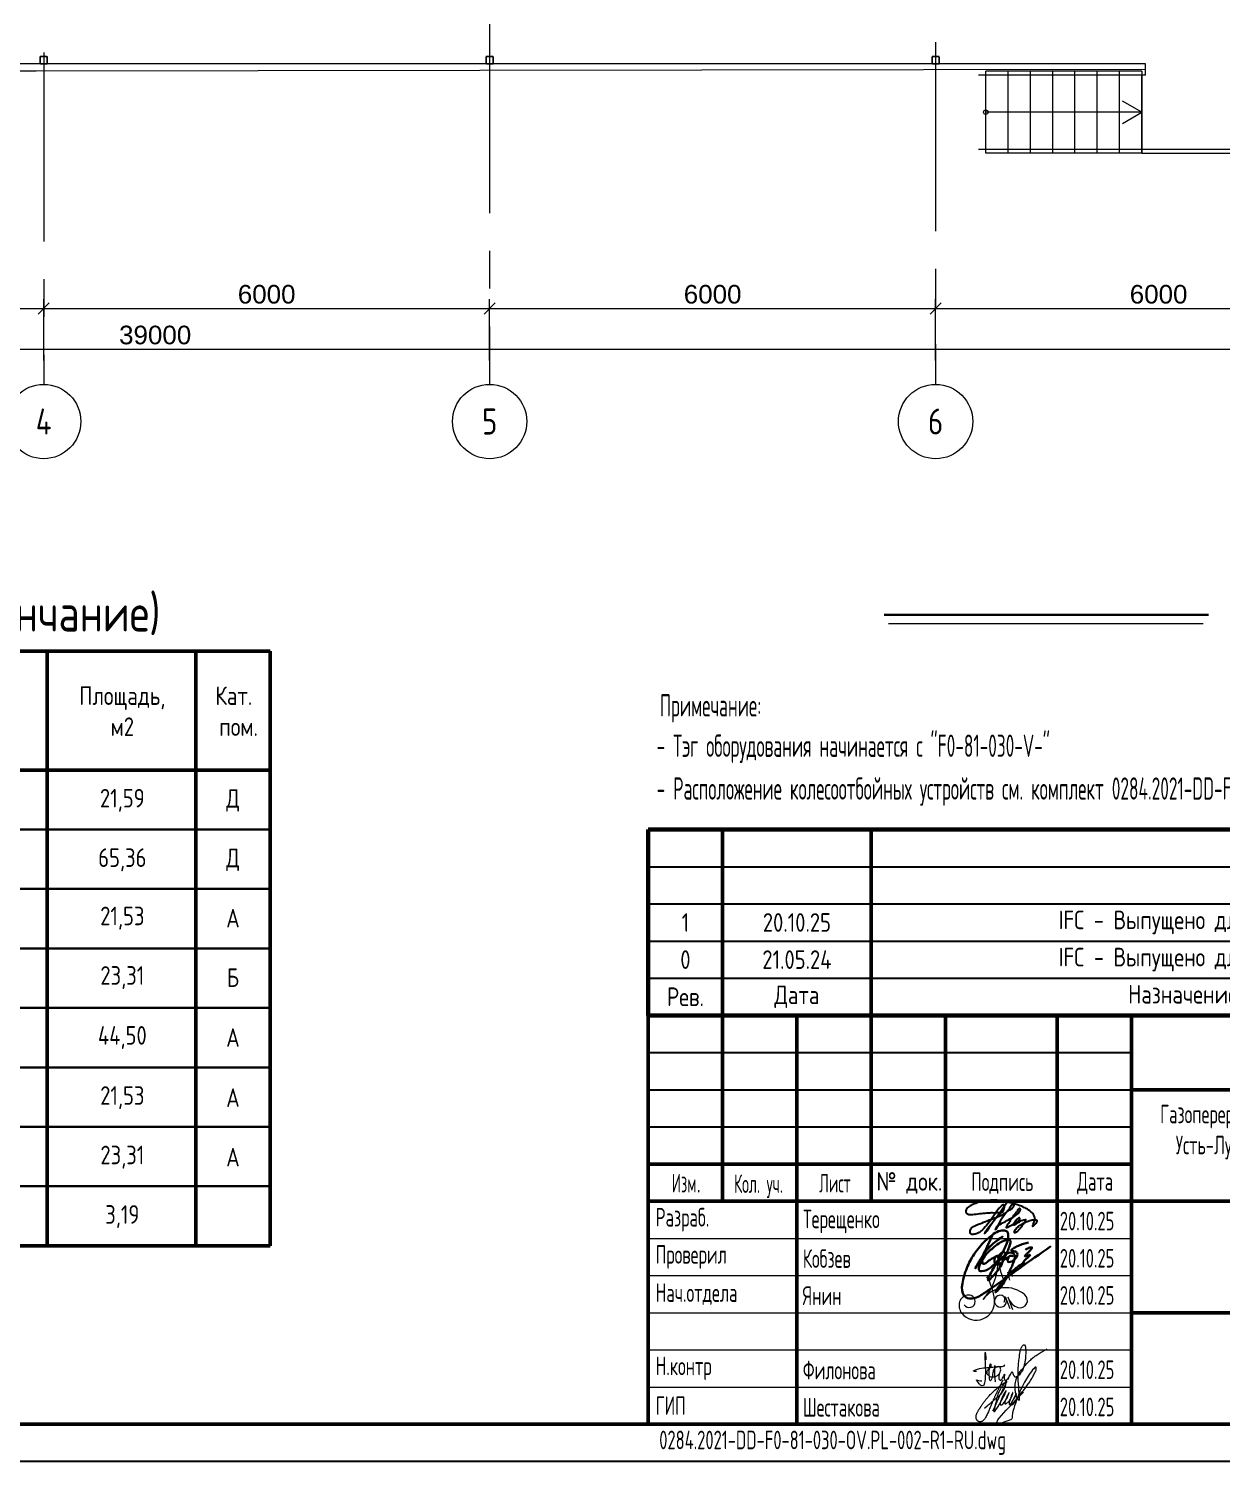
# Model space of a CAD drawing. Header units: millimetres. Extents: x -553547 to 230550, y -59438 to 214451.
# Drawn here: x 110125 to 126171, y -59438 to -40164 of the extents above; entities that cross this region are included whole.
import ezdxf
from ezdxf import colors
from ezdxf.entities.mleader import LeaderData, LeaderLine
from ezdxf.math import Vec2, Vec3

# ---------------------------------------------------------------- set-up
doc = ezdxf.new("R2010")
doc.units = ezdxf.units.MM
doc.linetypes.add('GOST2.303 6', pattern=[12, 8, -1.5, 1, -1.5])
doc.linetypes.add('осевая', pattern=[50.8, 31.75, -6.35, 6.35, -6.35])
for name, color, linetype, lineweight in [('0Оси', 252, 'GOST2.303 6', 13), ('_Оси', 252, 'Continuous', 9), ('АР_Размеры', 7, 'Continuous', 20), ('АР_Текст', 7, 'Continuous', 20), ('АР_Тонкие', 7, 'Continuous', 0), ('ОВ текст', 7, 'Continuous', 15), ('приток', 10, 'Continuous', 30), ('Рамка', 7, 'Continuous', 50)]:
    doc.layers.add(name, color=color, linetype=linetype, lineweight=lineweight)
doc.layers.add('1', color=7, linetype='Continuous')
doc.layers.add('Подписи', color=7, linetype='Continuous', true_color=0x0033f0)
doc.styles.add('GOST type A', font='GOST2304A.ttf')
doc.styles.get("Standard").update_dxf_attribs({"font": 'arial.ttf'})
doc.styles.add('ГОСТ', font='cs_gost2304.shx')
doc.linetypes.add('FENCELINE1', pattern='A,6.35,-2.54,[133,ltypeshp.shx,S=2.54,R=0,X=-2.54,Y=0],-2.54,25.4', length=36.83)
doc.dimstyles.new('100 Ариал', dxfattribs={"dimscale": 100, "dimtxt": 2.5, "dimasz": 1.5, "dimexe": 1.25, "dimexo": 0.625, "dimtad": 1, "dimdec": 0, "dimrnd": 0.001, "dimtxsty": 'ГОСТ', "dimblk": 'OBLIQUE', "dimcen": 1.5, "dimdle": 1.5, "dimclrt": 256, "dimadec": 0, "dimazin": 2, "dimtfac": 0.75, "dimtdec": 0, "dimtmove": 1, "dimatfit": 3, "dimfxl": 7, "dimfxlon": 1, "dimtolj": 1, "dimarcsym": 2})

# ---------------------------------------------------------------- blocks, each defined once
blk = doc.blocks.new('step_top_view')
at = {"layer": 'АР_Тонкие', "color": 252, "ltscale": 0.1}
for p, q in [((0, 1100), (-2000, 1100)), ((-2000, 1100), (-2000, 0)), ((0, 0), (0, 1100)), ((0, 1100), (0, 50)), ((0, 1100), (2100, 1100)), ((300, 1100), (300, 0)), ((600, 1100), (600, 0)), ((900, 1100), (900, 0)), ((1200, 1100), (1200, 0)), ((1500, 1100), (1500, 0)), ((1800, 1100), (1800, 0)), ((2100, 1100), (2100, 0)), ((0, 0), (2100, 0))]:
    blk.add_line(p, q, dxfattribs=at)
at = {"layer": 'АР_Тонкие', "color": 252, "linetype": 'FENCELINE1', "ltscale": 13}
for p, q in [((-1950, 1050), (-1950, -100)), ((-1950, 1050), (2200, 1050)), ((-50, 50), (-50, -100)), ((-50, 50), (2200, 50))]:
    blk.add_line(p, q, dxfattribs=at)
at = {"layer": 'АР_Тонкие', "color": 252}
for p, q in [((260, 700), (0, 550)), ((0, 550), (260, 400))]:
    blk.add_line(p, q, dxfattribs=at)
blk.add_lwpolyline([(0, 550), (2100, 550)], dxfattribs=at)
blk.add_circle((2100, 550), 30, dxfattribs=at)
blk = doc.blocks.new('A$C62bef24c')
at = {"color": 252}
for points in [[(17960, -3300), (18040, -3300, 0.414214), (18050, -3290), (18050, -3210, 0.414214), (18040, -3200), (17960, -3200, 0.414214), (17950, -3210), (17950, -3290, 0.414214)], [(17960, -3296), (18040, -3296, 0.414214), (18046, -3290), (18046, -3210, 0.414214), (18040, -3204), (17960, -3204, 0.414214), (17954, -3210), (17954, -3290, 0.414214)], [(23960, -3300), (24040, -3300, 0.414214), (24050, -3290), (24050, -3210, 0.414214), (24040, -3200), (23960, -3200, 0.414214), (23950, -3210), (23950, -3290, 0.414214)], [(23960, -3296), (24040, -3296, 0.414214), (24046, -3290), (24046, -3210, 0.414214), (24040, -3204), (23960, -3204, 0.414214), (23954, -3210), (23954, -3290, 0.414214)], [(29960, -3300), (30040, -3300, 0.414214), (30050, -3290), (30050, -3210, 0.414214), (30040, -3200), (29960, -3200, 0.414214), (29950, -3210), (29950, -3290, 0.414214)], [(29960, -3296), (30040, -3296, 0.414214), (30046, -3290), (30046, -3210, 0.414214), (30040, -3204), (29960, -3204, 0.414214), (29954, -3210), (29954, -3290, 0.414214)]]:
    blk.add_lwpolyline(points, format="xyb", close=True, dxfattribs=at)
blk = doc.blocks.new('_Oblique')
at = {"color": 0, "linetype": 'ByBlock', "lineweight": -2}
blk.add_line((-0.5, -0.5), (0.5, 0.5), dxfattribs=at)
blk = doc.blocks.new('*D291')
at = {"layer": 'Defpoints', "color": 0, "transparency": 16777216}
for p in [(681874, -258380), (681874, -259120), (675874, -259400)]:
    blk.add_point(p, dxfattribs=at)
at = {"layer": 'АР_Размеры', "color": 0, "lineweight": -2, "transparency": 16777216}
for p, q in [((675874, -259080), (675874, -258255)), ((681874, -259058), (681874, -258255)), ((675724, -258380), (682024, -258380))]:
    blk.add_line(p, q, dxfattribs=at)
at = {"layer": 'АР_Размеры', "color": 0, "lineweight": -2, "transparency": 16777216, "xscale": 150, "yscale": 150, "zscale": 150, "rotation": 180}
blk.add_blockref('_Oblique', (675874, -258380), dxfattribs=at)
at = {"layer": 'АР_Размеры', "color": 0, "lineweight": -2, "transparency": 16777216, "xscale": 150, "yscale": 150, "zscale": 150}
blk.add_blockref('_Oblique', (681874, -258380), dxfattribs=at)
at = {"layer": 'АР_Размеры', "transparency": 16777216, "insert": (678874, -258190), "char_height": 250, "attachment_point": 5}
blk.add_mtext('\\A1;6000', dxfattribs=at)
blk = doc.blocks.new('*D292')
at = {"layer": 'Defpoints', "color": 0, "transparency": 16777216}
for p in [(663874, -258380), (657874, -259400), (663874, -259400)]:
    blk.add_point(p, dxfattribs=at)
at = {"layer": 'АР_Размеры', "color": 0, "lineweight": -2, "transparency": 16777216}
for p, q in [((657874, -259080), (657874, -258255)), ((663874, -259080), (663874, -258255)), ((657724, -258380), (664024, -258380))]:
    blk.add_line(p, q, dxfattribs=at)
at = {"layer": 'АР_Размеры', "color": 0, "lineweight": -2, "transparency": 16777216, "xscale": 150, "yscale": 150, "zscale": 150, "rotation": 180}
blk.add_blockref('_Oblique', (657874, -258380), dxfattribs=at)
at = {"layer": 'АР_Размеры', "color": 0, "lineweight": -2, "transparency": 16777216, "xscale": 150, "yscale": 150, "zscale": 150}
blk.add_blockref('_Oblique', (663874, -258380), dxfattribs=at)
at = {"layer": 'АР_Размеры', "transparency": 16777216, "insert": (660874, -258190), "char_height": 250, "attachment_point": 5}
blk.add_mtext('\\A1;6000', dxfattribs=at)
blk = doc.blocks.new('*D293')
at = {"layer": 'Defpoints', "color": 0, "transparency": 16777216}
for p in [(669874, -258380), (663874, -259400), (669874, -259400)]:
    blk.add_point(p, dxfattribs=at)
at = {"layer": 'АР_Размеры', "color": 0, "lineweight": -2, "transparency": 16777216}
for p, q in [((663874, -259080), (663874, -258255)), ((669874, -259080), (669874, -258255)), ((663724, -258380), (670024, -258380))]:
    blk.add_line(p, q, dxfattribs=at)
at = {"layer": 'АР_Размеры', "color": 0, "lineweight": -2, "transparency": 16777216, "xscale": 150, "yscale": 150, "zscale": 150, "rotation": 180}
blk.add_blockref('_Oblique', (663874, -258380), dxfattribs=at)
at = {"layer": 'АР_Размеры', "color": 0, "lineweight": -2, "transparency": 16777216, "xscale": 150, "yscale": 150, "zscale": 150}
blk.add_blockref('_Oblique', (669874, -258380), dxfattribs=at)
at = {"layer": 'АР_Размеры', "transparency": 16777216, "insert": (666874, -258190), "char_height": 250, "attachment_point": 5}
blk.add_mtext('\\A1;6000', dxfattribs=at)
blk = doc.blocks.new('*D294')
at = {"layer": 'Defpoints', "color": 0, "transparency": 16777216}
for p in [(675874, -258380), (669874, -259400), (675874, -259400)]:
    blk.add_point(p, dxfattribs=at)
at = {"layer": 'АР_Размеры', "color": 0, "lineweight": -2, "transparency": 16777216}
for p, q in [((669874, -259080), (669874, -258255)), ((675874, -259080), (675874, -258255)), ((669724, -258380), (676024, -258380))]:
    blk.add_line(p, q, dxfattribs=at)
at = {"layer": 'АР_Размеры', "color": 0, "lineweight": -2, "transparency": 16777216, "xscale": 150, "yscale": 150, "zscale": 150, "rotation": 180}
blk.add_blockref('_Oblique', (669874, -258380), dxfattribs=at)
at = {"layer": 'АР_Размеры', "color": 0, "lineweight": -2, "transparency": 16777216, "xscale": 150, "yscale": 150, "zscale": 150}
blk.add_blockref('_Oblique', (675874, -258380), dxfattribs=at)
at = {"layer": 'АР_Размеры', "transparency": 16777216, "insert": (672874, -258190), "char_height": 250, "attachment_point": 5}
blk.add_mtext('\\A1;6000', dxfattribs=at)
blk = doc.blocks.new('*D295')
at = {"layer": 'Defpoints', "color": 0, "transparency": 16777216}
for p in [(684874, -258929), (645874, -259400), (684874, -259400)]:
    blk.add_point(p, dxfattribs=at)
at = {"layer": 'АР_Размеры', "color": 0, "lineweight": -2, "transparency": 16777216}
for p, q in [((645874, -259338), (645874, -258804)), ((684874, -259338), (684874, -258804)), ((645724, -258929), (685024, -258929))]:
    blk.add_line(p, q, dxfattribs=at)
at = {"layer": 'АР_Размеры', "color": 0, "lineweight": -2, "transparency": 16777216, "xscale": 150, "yscale": 150, "zscale": 150, "rotation": 180}
blk.add_blockref('_Oblique', (645874, -258929), dxfattribs=at)
at = {"layer": 'АР_Размеры', "color": 0, "lineweight": -2, "transparency": 16777216, "xscale": 150, "yscale": 150, "zscale": 150}
blk.add_blockref('_Oblique', (684874, -258929), dxfattribs=at)
at = {"layer": 'АР_Размеры', "transparency": 16777216, "insert": (665374, -258738), "char_height": 250, "attachment_point": 5}
blk.add_mtext('\\A1;39000', dxfattribs=at)
blk = doc.blocks.new('*U317')
at = {"layer": 'Рамка', "lineweight": 30}
blk.add_line((-6250, 0), (6250, 0), dxfattribs=at)
blk = doc.blocks.new('*U318')
at = {"layer": 'АР_Тонкие', "lineweight": -2}
for p in [(0, 0), (0, -1600), (0, -2400), (0, -3200), (0, -4000), (0, -4800)]:
    blk.add_blockref('*U317', p, dxfattribs=at)
at = {"layer": 'АР_Тонкие', "color": 0, "linetype": 'ByBlock', "lineweight": -2, "transparency": 16777216}
for p in [(0, -800), (0, -5600), (0, -6400)]:
    blk.add_blockref('*U317', p, dxfattribs=at)
blk = doc.blocks.new('*T321')
at = {"layer": 'Рамка', "color": 0, "lineweight": 60, "transparency": 16777216}
for p, q in [((0, 0), (18500, 0)), ((0, 0), (0, -2500)), ((18500, 0), (18500, -2500)), ((0, -2500), (18500, -2500))]:
    blk.add_line(p, q, dxfattribs=at)
at = {"layer": 'Рамка', "color": 0, "lineweight": 50, "transparency": 16777216}
for p, q in [((1000, 0), (1000, -2500)), ((3000, 0), (3000, -2500)), ((12500, 0), (12500, -2500)), ((14500, 0), (14500, -2500)), ((16500, 0), (16500, -2500))]:
    blk.add_line(p, q, dxfattribs=at)
at = {"layer": 'Рамка', "color": 0, "lineweight": 25, "transparency": 16777216}
for p, q in [((0, -500), (1000, -500)), ((3000, -500), (18500, -500)), ((0, -1000), (18500, -1000)), ((0, -1500), (18500, -1500)), ((0, -2000), (18500, -2000))]:
    blk.add_line(p, q, dxfattribs=at)
at = {"layer": 'Рамка', "color": 0, "linetype": 'ByBlock', "lineweight": -2, "transparency": 16777216}
blk.add_line((1000, -500), (3000, -500), dxfattribs=at)
at = {"layer": 'Рамка', "color": 0, "lineweight": 13, "transparency": 16777216, "char_height": 250, "attachment_point": 5, "style": 'ГОСТ'}
for s, insert, width in [('1', (500, -1250), 997), ('20.10.25', (2000, -1250), 1997), ('IFС - Выпущено для строительства', (7750, -1250), 9497), ('0', (500, -1750), 997), ('21.05.24', (2000, -1750), 1997), ('IFС - Выпущено для строительства', (7750, -1750), 9497), ('{\\C256;Дата}', (2000, -2250), 1997), ('Назначение выпуска', (7750, -2250), 9497), ('Разраб.', (13500, -2250), 1997), ('Проверил', (15500, -2250), 1997), ('Утвердил', (17500, -2250), 1997), ('Рев.', (500, -2250), 997)]:
    blk.add_mtext(s, dxfattribs=dict(at, insert=insert, width=width))
blk = doc.blocks.new('kobzev')
at = {"color": 5, "lineweight": 30, "true_color": 0x0000e6}
for points in [[(1187956, -481856), (1187579, -482121), (1187173, -482406), (1187042, -482463), (1186973, -482452), (1186962, -482159), (1187040, -481988), (1187159, -481830), (1187258, -481740), (1187407, -481673), (1187448, -481686), (1187459, -481758), (1187405, -481910), (1187352, -482003), (1187257, -482104), (1187153, -482147), (1187128, -482143), (1187140, -482056), (1187190, -481968), (1187281, -481879), (1187434, -481786), (1187478, -481783), (1187472, -481867), (1187446, -481930), (1187402, -482026), (1187357, -482112), (1187326, -482154), (1187227, -482252), (1187286, -482119), (1187350, -482030), (1187408, -481970), (1187490, -481930), (1187531, -481950), (1187533, -482003), (1187484, -482132), (1187413, -482275), (1187356, -482350), (1187318, -482389), (1187422, -482227), (1187459, -482187), (1187545, -482115), (1187642, -482053), (1187599, -482096), (1187632, -482046), (1187669, -482004), (1187714, -481958), (1187681, -481968), (1187654, -481973), (1187671, -481948), (1187694, -481927), (1187714, -481905), (1187734, -481871), (1187699, -481876), (1187676, -481888), (1187662, -481897)], [(1187280, -481722), (1187179, -481936), (1187113, -482056), (1187079, -482114), (1187128, -482030), (1187198, -481917), (1187269, -481840), (1187338, -481786), (1187394, -481745), (1187269, -481840), (1187198, -481917), (1187167, -481972), (1187158, -482019), (1187168, -482059), (1187237, -482024), (1187255, -482011), (1187310, -481978), (1187321, -481973), (1187347, -481966), (1187376, -481966), (1187334, -481969), (1187300, -482007), (1187321, -482066), (1187368, -482056), (1187399, -482032), (1187422, -481985), (1187425, -481935), (1187416, -481928), (1187355, -481966), (1187352, -482004), (1187376, -482011), (1187410, -482009), (1187452, -481990), (1187475, -481972), (1187488, -481967), (1187515, -481971), (1187488, -481967), (1187475, -481972), (1187460, -482038), (1187484, -482039), (1187545, -481999), (1187564, -481969), (1187562, -481935), (1187536, -481916), (1187496, -481905), (1187531, -481874), (1187579, -481851), (1187639, -481828), (1187696, -481814)]]:
    blk.add_spline(points, degree=3, dxfattribs=at)
blk = doc.blocks.new('369')
at = {"color": 176, "lineweight": 20, "true_color": 0x000f7d}
for p, q in [((1472.73, -72.86), (1473.05, -74.13)), ((1473.29, -72.72), (1473.49, -73.52)), ((1472.83, -76.67), (1473.51, -78.62))]:
    blk.add_line(p, q, dxfattribs=at)
blk.add_lwpolyline([(1472.38, -76.62), (1473.09, -78.49)], dxfattribs=at)
for centre, radius, start, end in [((1462.6, -71.17), 8.7, 317.1519, 4.2144), ((1483.44, -69.47), 12.21, 184.9911, 202.0069), ((1472.53, -79.65), 4.38, 48.5554, 144.2602), ((1461.74, -78.05), 9.03, 5.5438, 29.7246), ((1467.19, -78.02), 1.92, 162.5545, 219.1814), ((1467.09, -78.08), 1.85, 137.3173, 159.7503), ((1466.71, -77.76), 1.35, 72.5383, 143.0365), ((1467.9, -77.45), 2.84, 218.1859, 5.584), ((1466.82, -77.38), 0.952, 214.2483, 72.1557), ((1471.67, -77.36), 0.929, 78.2259, 23.0844), ((1471.71, -77.08), 0.645, 321.3988, 83.9098), ((1474.97, -76.25), 2.16, 198.2633, 254.0487), ((1474.7, -77.24), 1.14, 253.2918, 50.1562)]:
    blk.add_arc(centre, radius, start, end, dxfattribs=at)
blk = doc.blocks.new('Филонова')
at = {"color": 162, "lineweight": 0, "true_color": 0x1838c9}
for points in [[(0.36, 3.79), (0.29, 4.15), (0.25, 4.74), (0.17, 5), (0.1, 4.85), (0.08, 4.52), (0.11, 3.83), (0.15, 3.34), (0.14, 2.99), (0.17, 2.57), (0.17, 1.39), (0.04, 0.18), (-0.15, -0.21), (-0.46, -0.18), (-0.87, 0.23), (-1.19, 0.68), (-0.85, 0.59), (-0.39, 0.56)], [(3.67, 0.73), (3.98, 1.39), (4.26, 1.89), (4.27, 1.91), (4.36, 1.9), (4.42, 1.79), (4.5, 1.54), (4.59, 1.34), (4.67, 1.26), (4.76, 1.18), (4.92, 1.16), (5.13, 1.24), (5.25, 1.4), (5.5, 1.85), (5.9, 2.35), (6.16, 2.68), (6.79, 3.39), (7.36, 3.94), (7.88, 4.34), (8.51, 4.78), (9.22, 5.2), (9.79, 5.51)], [(5.44, -2.5), (5.22, -2.32), (4.98, -1.86), (4.85, -1.39), (4.75, -0.74), (4.73, -0.2), (4.79, 0.28), (4.89, 0.67), (5.19, 1.25), (5.4, 1.44), (5.64, 1.71), (5.88, 2.08), (6.04, 2.45), (6.21, 3.01), (6.34, 3.64), (6.41, 4.16), (6.43, 4.53), (6.45, 4.93), (6.44, 5.15), (6.43, 5.51), (6.39, 5.81), (6.27, 6.1), (6.12, 6.12), (5.98, 6.04), (5.82, 5.83), (5.73, 5.64), (5.62, 5.3), (5.57, 5.05), (5.5, 4.58), (5.45, 4.19), (5.39, 3.73), (5.34, 3.28), (5.3, 2.81), (5.29, 2.3), (5.28, 1.7), (5.26, 1.4), (5.28, 0.95), (5.28, 0.41), (5.33, -0.05), (5.36, -0.51), (5.39, -1.08), (5.43, -1.43), (5.47, -1.87), (5.49, -2.17), (5.44, -2.5)], [(-1.2, 2), (-1.52, 2.01), (-1.64, 2.04), (-1.18, 2.31), (0.15, 2.57), (1.14, 2.66), (1.52, 2.69), (1.9, 2.7), (2.26, 2.74), (2.6, 2.77), (2.96, 2.82), (3.13, 2.89), (3.21, 2.91), (3.09, 2.95)], [(1.66, 0.37), (1.76, 0.46), (1.72, 0.78), (1.66, 1.2), (1.65, 1.66), (1.63, 2.24), (1.63, 2.57), (1.63, 2.93), (1.52, 2.34), (1.46, 2.23), (1.37, 1.95), (1.3, 1.58), (1.26, 1.26), (1.18, 0.91), (1.09, 0.67), (0.96, 0.52), (0.83, 0.86), (0.78, 1.38), (0.78, 1.85), (0.79, 2.26), (0.83, 2.54), (0.87, 2.78), (0.91, 3.04), (0.98, 3.15), (1.05, 3.03), (1.03, 2.78), (1.01, 2.6), (0.94, 2.56), (0.69, 2.4), (0.55, 2.24), (0.43, 2.07), (0.38, 1.86), (0.41, 1.69), (0.49, 1.51), (0.64, 1.4), (0.87, 1.23), (1.19, 1.15), (1.48, 1.15), (1.74, 1.2), (1.98, 1.32), (2.17, 1.46), (2.37, 1.7), (2.55, 2.08), (2.54, 2.4), (2.48, 2.6), (2.36, 2.71), (2.06, 2.73), (1.83, 2.64), (1.65, 2.49)], [(2.39, 1.44), (2.33, 1.5), (2.28, 1.35), (2.27, 1), (2.34, 0.74), (2.41, 0.67), (2.52, 0.64), (2.68, 0.72), (2.86, 0.94), (3, 1.24), (3.08, 1.38), (3.14, 1.56), (3.13, 1.37), (3.09, 1.09), (3.1, 0.86), (3.17, 0.69), (3.27, 0.61), (3.41, 0.64), (3.54, 0.77), (3.68, 0.92), (3.78, 1.04)]]:
    blk.add_spline(points, degree=3, dxfattribs=at)
blk = doc.blocks.new('Шестакова')
at = {"layer": 'Подписи', "color": 162, "lineweight": 20, "ltscale": 100, "true_color": 0x142fc8}
for points in [[(2822.74, -0.48), (2822.78, -0.42), (2822.82, -0.36), (2822.85, -0.31), (2822.89, -0.24), (2822.91, -0.18), (2822.94, -0.13), (2822.97, -0.07), (2823.01, -0.01), (2823.05, 0.07), (2823.07, 0.13), (2823.11, 0.19), (2823.13, 0.24), (2823.13, 0.27), (2823.12, 0.28), (2823.1, 0.28), (2823.08, 0.25), (2823, 0.13), (2822.9, -0.04), (2822.82, -0.2), (2822.72, -0.42), (2822.6, -0.64), (2822.51, -0.81), (2822.43, -0.99), (2822.43, -1.02), (2822.44, -1.04), (2822.45, -1.07), (2822.47, -1.09), (2822.49, -1.13), (2822.5, -1.16), (2822.53, -1.18), (2822.54, -1.19), (2822.57, -1.19), (2822.6, -1.19), (2822.63, -1.16), (2822.68, -1.12), (2822.77, -1.02), (2822.86, -0.88), (2822.95, -0.76), (2823.01, -0.66), (2823.17, -0.4), (2823.24, -0.29), (2823.32, -0.15), (2823.42, -0.03), (2823.57, 0.15), (2823.71, 0.29), (2823.97, 0.6), (2824.11, 0.76), (2824.2, 0.89), (2824.29, 1.01), (2824.41, 1.16), (2824.48, 1.27), (2824.57, 1.39), (2824.66, 1.53), (2824.77, 1.7), (2824.86, 1.83), (2824.95, 1.97), (2825.06, 2.12), (2825.16, 2.28), (2825.23, 2.41), (2825.29, 2.53), (2825.37, 2.65), (2825.44, 2.78), (2825.5, 2.9), (2825.57, 3.03), (2825.64, 3.17), (2825.71, 3.3), (2825.76, 3.39), (2825.8, 3.49), (2825.83, 3.57), (2825.85, 3.63), (2825.86, 3.68), (2825.86, 3.75), (2825.86, 3.82), (2825.85, 3.87), (2825.84, 3.92), (2825.82, 3.96), (2825.8, 3.97), (2825.78, 3.97), (2825.74, 3.97), (2825.7, 3.95), (2825.62, 3.88), (2825.52, 3.76), (2825.36, 3.58), (2825.19, 3.38), (2825.01, 3.16), (2824.88, 2.96), (2824.73, 2.73), (2824.52, 2.37), (2824.24, 1.89), (2824.08, 1.62), (2823.95, 1.37), (2823.85, 1.17), (2823.75, 0.96), (2823.65, 0.75), (2823.59, 0.61), (2823.53, 0.45), (2823.43, 0.22), (2823.36, 0.03), (2823.28, -0.16), (2823.2, -0.4), (2823.09, -0.72), (2822.98, -1.05), (2822.87, -1.36), (2822.76, -1.7), (2822.66, -1.99), (2822.6, -2.33), (2822.55, -2.76), (2822.53, -2.98), (2822.52, -3.07), (2822.5, -3.13), (2822.48, -3.16), (2822.46, -3.2), (2822.42, -3.23), (2822.37, -3.26), (2822.3, -3.29), (2821.93, -3.43), (2821.4, -3.61), (2820.93, -3.78), (2820.62, -3.88), (2820.55, -3.88), (2820.46, -3.88), (2820.41, -3.86), (2820.39, -3.83), (2820.37, -3.79), (2820.37, -3.76), (2820.38, -3.72), (2820.39, -3.69), (2820.41, -3.65), (2820.57, -3.3), (2820.77, -3.03), (2821.07, -2.69), (2821.4, -2.31), (2821.71, -1.95), (2821.97, -1.69), (2822.25, -1.39), (2822.64, -0.98), (2823.05, -0.54), (2823.75, 0.17), (2824.09, 0.51)], [(2821.26, 2.18), (2821.22, 2.11), (2821.2, 2.06), (2821.18, 2.01), (2821.14, 1.93), (2821.09, 1.84), (2821.04, 1.74), (2821.01, 1.68), (2820.97, 1.6), (2820.95, 1.55), (2820.91, 1.5), (2820.9, 1.46), (2820.88, 1.43), (2820.87, 1.38), (2820.84, 1.35), (2820.82, 1.31), (2820.81, 1.27), (2820.75, 1.16), (2820.71, 1.08), (2820.68, 1.02), (2820.6, 0.85), (2820.56, 0.77), (2820.53, 0.7), (2820.48, 0.62), (2820.43, 0.52), (2820.41, 0.45), (2820.38, 0.4), (2820.35, 0.34), (2820.33, 0.29), (2820.29, 0.22), (2820.26, 0.16), (2820.23, 0.08), (2820.19, 0.01), (2820.16, -0.07), (2820.13, -0.13), (2820.09, -0.22), (2820.06, -0.31), (2820.02, -0.38), (2819.99, -0.45), (2819.94, -0.53), (2819.91, -0.62), (2819.89, -0.71), (2819.84, -0.8), (2819.81, -0.87), (2819.79, -0.92), (2819.76, -0.98), (2819.74, -1.02), (2819.72, -1.06)], [(2819.88, -2.04), (2819.98, -1.84), (2820.15, -1.47), (2820.35, -1.07), (2820.48, -0.77), (2820.62, -0.49), (2820.71, -0.28), (2820.86, 0.05), (2821.01, 0.34), (2821.11, 0.56), (2821.2, 0.72), (2821.26, 0.85), (2821.32, 0.98), (2821.36, 1.06), (2821.4, 1.14), (2821.44, 1.22), (2821.51, 1.35), (2821.57, 1.47), (2821.66, 1.66), (2821.72, 1.78), (2821.77, 1.89), (2821.8, 1.94), (2821.81, 2), (2821.82, 2.03), (2821.82, 2.04), (2821.81, 2.05), (2821.8, 2.06), (2821.79, 2.06), (2821.77, 2.06), (2821.76, 2.06)], [(2821.76, 2.06), (2821.74, 2.03), (2821.72, 2.01), (2821.69, 1.98), (2821.66, 1.96), (2821.63, 1.93), (2821.6, 1.9), (2821.58, 1.88), (2821.55, 1.84), (2821.54, 1.81), (2821.5, 1.76), (2821.47, 1.72), (2821.43, 1.69), (2821.4, 1.64), (2821.31, 1.54), (2821.23, 1.41), (2821.15, 1.29), (2821.06, 1.17), (2821, 1.09), (2820.95, 1.01), (2820.91, 0.94), (2820.87, 0.87), (2820.83, 0.79), (2820.78, 0.69), (2820.73, 0.61), (2820.68, 0.5), (2820.64, 0.42), (2820.62, 0.34), (2820.58, 0.25), (2820.55, 0.16), (2820.51, 0.07), (2820.5, -0.01), (2820.48, -0.07), (2820.46, -0.17), (2820.42, -0.31), (2820.4, -0.4), (2820.39, -0.48), (2820.37, -0.56), (2820.36, -0.64), (2820.34, -0.73), (2820.32, -0.8), (2820.29, -0.88), (2820.27, -0.97), (2820.26, -1.04), (2820.25, -1.1), (2820.22, -1.18), (2820.2, -1.27), (2820.18, -1.37), (2820.15, -1.53), (2820.13, -1.66), (2820.1, -1.77), (2820.08, -1.85)], [(2819.72, -1.06), (2819.7, -1.1), (2819.69, -1.13), (2819.67, -1.17), (2819.66, -1.2), (2819.64, -1.23), (2819.63, -1.28), (2819.6, -1.35), (2819.55, -1.45), (2819.5, -1.57), (2819.44, -1.72), (2819.37, -1.88), (2819.31, -2.04), (2819.26, -2.17), (2819.16, -2.4), (2819.08, -2.56), (2819.01, -2.69), (2818.96, -2.81), (2818.85, -2.97), (2818.76, -3.12), (2818.65, -3.28), (2818.54, -3.39), (2818.46, -3.46), (2818.41, -3.49), (2818.34, -3.53), (2818.25, -3.56), (2818.2, -3.57), (2818.17, -3.57), (2818.1, -3.57), (2818.06, -3.56), (2818.01, -3.55), (2817.97, -3.53), (2817.93, -3.52), (2817.9, -3.49), (2817.86, -3.47), (2817.83, -3.44), (2817.79, -3.42), (2817.76, -3.4), (2817.73, -3.36), (2817.7, -3.32), (2817.69, -3.29), (2817.67, -3.24), (2817.65, -3.2), (2817.62, -3.16), (2817.6, -3.12), (2817.59, -3.06), (2817.58, -3.02), (2817.57, -2.98), (2817.57, -2.94), (2817.57, -2.87), (2817.57, -2.8), (2817.57, -2.75), (2817.58, -2.7), (2817.6, -2.61), (2817.63, -2.54), (2817.66, -2.46), (2817.69, -2.36), (2817.72, -2.32), (2817.77, -2.23), (2817.81, -2.15), (2817.85, -2.08), (2817.88, -2.02), (2817.92, -1.95), (2817.94, -1.91), (2817.96, -1.86), (2817.99, -1.82), (2818.04, -1.76), (2818.07, -1.7), (2818.1, -1.66), (2818.13, -1.62), (2818.16, -1.57), (2818.19, -1.53), (2818.22, -1.49), (2818.24, -1.45), (2818.31, -1.34), (2818.37, -1.26), (2818.42, -1.18), (2818.47, -1.1), (2818.5, -1.05), (2818.54, -1), (2818.58, -0.93), (2818.64, -0.86), (2818.71, -0.77), (2818.77, -0.69), (2818.81, -0.63), (2818.86, -0.56), (2818.91, -0.5), (2818.99, -0.41), (2819.05, -0.33), (2819.13, -0.25), (2819.18, -0.19), (2819.24, -0.11), (2819.34, -0.01), (2819.44, 0.09), (2819.53, 0.19), (2819.62, 0.27), (2819.68, 0.33), (2819.74, 0.39), (2819.87, 0.52), (2820.02, 0.66), (2820.19, 0.83), (2820.4, 1.01), (2820.53, 1.14), (2820.69, 1.27), (2820.8, 1.36), (2820.93, 1.46), (2821.01, 1.51), (2821.09, 1.57), (2821.25, 1.68), (2821.32, 1.72), (2821.39, 1.77), (2821.43, 1.79), (2821.46, 1.8), (2821.49, 1.8), (2821.52, 1.8), (2821.54, 1.8), (2821.57, 1.79), (2821.58, 1.78), (2821.59, 1.77), (2821.6, 1.74), (2821.6, 1.71), (2821.6, 1.68), (2821.6, 1.64), (2821.6, 1.6), (2821.6, 1.58), (2821.6, 1.55), (2821.6, 1.53), (2821.6, 1.48), (2821.59, 1.42), (2821.58, 1.37), (2821.56, 1.32), (2821.54, 1.27), (2821.52, 1.23), (2821.5, 1.18), (2821.49, 1.15), (2821.47, 1.1), (2821.44, 1.03), (2821.42, 0.98), (2821.39, 0.92), (2821.37, 0.87), (2821.35, 0.82), (2821.33, 0.79), (2821.3, 0.74), (2821.28, 0.7), (2821.25, 0.65), (2821.23, 0.61), (2821.2, 0.56), (2821.17, 0.52), (2821.14, 0.45), (2821.12, 0.42), (2821.1, 0.4), (2821.07, 0.37), (2821.03, 0.32), (2821.01, 0.3), (2820.98, 0.25), (2820.96, 0.23), (2820.94, 0.2), (2820.91, 0.16), (2820.89, 0.14), (2820.86, 0.11), (2820.84, 0.08), (2820.8, 0.05), (2820.77, 0.03), (2820.74, -0.01)], [(2820.08, -1.85), (2820.05, -1.92), (2820.03, -2), (2820.01, -2.06), (2820, -2.09), (2820.01, -2.11), (2820.01, -2.12), (2820.03, -2.12), (2820.07, -2.12), (2820.1, -2.12), (2820.11, -2.12), (2820.14, -2.11), (2820.16, -2.1), (2820.18, -2.07), (2820.22, -2.02), (2820.28, -1.92), (2820.53, -1.56), (2820.82, -1.08), (2821, -0.77), (2821.13, -0.56), (2821.27, -0.27), (2821.37, -0.07), (2821.48, 0.15), (2821.56, 0.31), (2821.64, 0.47), (2821.69, 0.59), (2821.71, 0.68), (2821.72, 0.7), (2821.72, 0.71), (2821.7, 0.71), (2821.68, 0.71), (2821.67, 0.7), (2821.65, 0.68), (2821.63, 0.65), (2821.6, 0.6), (2821.5, 0.45), (2821.41, 0.3), (2821.33, 0.15), (2821.27, 0.04), (2821.22, -0.08), (2821.17, -0.19), (2821.12, -0.31), (2821.08, -0.42), (2821.03, -0.53), (2820.98, -0.65), (2820.94, -0.77), (2820.92, -0.86), (2820.89, -0.99), (2820.89, -1.07), (2820.89, -1.12), (2820.89, -1.16), (2820.9, -1.18), (2820.92, -1.21), (2820.95, -1.22), (2820.99, -1.22), (2821.05, -1.22), (2821.11, -1.22), (2821.16, -1.2), (2821.2, -1.17), (2821.23, -1.14), (2821.28, -1.08), (2821.37, -0.96), (2821.67, -0.57)], [(2821.67, -0.57), (2821.72, -0.5), (2821.77, -0.41), (2821.8, -0.35), (2821.84, -0.28), (2821.88, -0.2), (2821.92, -0.09), (2821.95, -0.02), (2821.99, 0.07), (2822.01, 0.14), (2822.04, 0.21), (2822.07, 0.28), (2822.09, 0.36), (2822.1, 0.4), (2822.11, 0.43), (2822.11, 0.45), (2822.1, 0.46), (2822.09, 0.46), (2822.08, 0.46), (2822.07, 0.45), (2822.06, 0.43), (2821.97, 0.25), (2821.88, 0.08), (2821.82, -0.09), (2821.74, -0.26), (2821.66, -0.44), (2821.6, -0.58), (2821.56, -0.68), (2821.52, -0.81), (2821.51, -0.86), (2821.51, -0.9), (2821.51, -0.93), (2821.51, -0.97), (2821.52, -1), (2821.52, -1.03), (2821.53, -1.05), (2821.54, -1.07), (2821.56, -1.08), (2821.58, -1.09), (2821.59, -1.09), (2821.61, -1.09), (2821.63, -1.08), (2821.65, -1.07), (2821.68, -1.05), (2821.76, -1.01), (2821.81, -0.97), (2821.87, -0.92), (2821.92, -0.87), (2821.97, -0.83), (2822.03, -0.78), (2822.06, -0.74), (2822.12, -0.68), (2822.22, -0.56), (2822.29, -0.45), (2822.34, -0.36), (2822.42, -0.23), (2822.48, -0.09), (2822.52, 0.03), (2822.56, 0.13), (2822.59, 0.2), (2822.62, 0.29), (2822.63, 0.36), (2822.64, 0.41), (2822.64, 0.44), (2822.64, 0.47), (2822.63, 0.47), (2822.61, 0.47), (2822.6, 0.46), (2822.58, 0.42), (2822.55, 0.34), (2822.52, 0.27), (2822.47, 0.14), (2822.42, 0.01), (2822.39, -0.1), (2822.36, -0.19), (2822.3, -0.34), (2822.26, -0.47), (2822.2, -0.66), (2822.16, -0.76), (2822.12, -0.87), (2822.11, -0.94), (2822.11, -0.99), (2822.11, -1.05), (2822.11, -1.09), (2822.11, -1.12), (2822.12, -1.15), (2822.14, -1.17), (2822.19, -1.17), (2822.23, -1.17), (2822.27, -1.15), (2822.3, -1.13), (2822.35, -1.07), (2822.41, -0.99), (2822.46, -0.9), (2822.51, -0.82), (2822.57, -0.73), (2822.67, -0.59), (2822.74, -0.48)], [(2820.74, -0.01), (2820.69, -0.05), (2820.66, -0.07), (2820.62, -0.1), (2820.55, -0.15), (2820.48, -0.21), (2820.41, -0.26), (2820.36, -0.3), (2820.3, -0.36), (2820.21, -0.44), (2820.12, -0.52), (2820.03, -0.58), (2819.97, -0.64), (2819.82, -0.76), (2819.73, -0.82), (2819.66, -0.9), (2819.59, -0.97), (2819.49, -1.05), (2819.39, -1.15), (2819.24, -1.28), (2819.12, -1.39), (2818.74, -1.74)]]:
    blk.add_lwpolyline(points, dxfattribs=at)
blk = doc.blocks.new('ТерещенкоАА')
at = {"color": 182, "lineweight": 25, "ltscale": 0.045455, "true_color": 0x3415cb}
blk.add_open_spline([(1.38, 1.99), (0.46, 0.69), (-2.66, -3.77), (-0.16, 0.14), (1.29, 1.18), (0.94, 1.87), (0.14, 1.04), (-0.36, 0.13), (-1.35, -1.12), (-2.19, -1.86), (-2.68, -1.94), (-3.11, -2.04), (-3.26, -1.71), (-3.27, -1.3), (-2.66, -0.84), (-1.82, -0.58), (-0.74, -0.1), (0.27, 0.24), (1.12, 0.59), (1.55, 1.03), (1.97, 1.19), (2.2, 1.45), (2.36, 1.64), (2.33, 1.86), (2.07, 1.83), (1.74, 1.32), (1.09, 0.44), (0.56, -0.15), (-0.14, -1.73), (0.07, -1.05), (0.44, -0.75), (1.06, -0.45), (1.76, -0.01), (2.43, 0.31), (2.85, 0.7), (3.06, 0.98), (3.17, 1.24), (2.94, 1.38), (2.77, 1.06), (2.55, 0.75), (2.18, 0.29), (1.87, -0.17), (1.61, -0.56), (1.45, -0.81), (1.18, -1.28), (1.96, -0.84), (2.31, -0.63), (2.74, -0.39), (3.01, -0.21), (3.05, 0.17), (2.66, 0), (2.46, -0.27), (2.32, -0.5), (2.17, -0.83), (2.49, -0.69), (2.68, -0.56), (2.99, -0.4), (3.26, -0.2), (3.51, -0.18), (3.95, 0), (3.46, -0.77), (3.17, -1.1), (2.84, -1.51), (2.62, -1.71), (2.34, -1.84), (2.36, -1.58), (2.5, -1.33), (2.85, -0.96), (3.31, -0.67), (3.76, -0.41), (4.2, -0.23), (4.67, -0.13), (4.98, -0.13), (5.23, -0.15), (5.18, -0.43), (5.04, -0.63), (4.87, -0.78), (4.64, -1.08), (4.74, -0.7), (4.77, -0.48), (4.99, -0.25), (4.94, 0.19), (4.72, 0.71), (4.15, 1.1), (3.57, 1.45), (2.9, 1.71), (2.2, 1.92), (1.48, 2.12), (0.6, 2.3), (-0.31, 2.38), (-1.29, 2.28), (-2.11, 2.12), (-2.81, 1.83), (-3.4, 1.58), (-3.71, 1.22), (-3.81, 0.86), (-3.65, 0.6), (-3.15, 0.47), (-2.45, 0.61), (-1.59, 0.69), (-0.82, 0.78), (0.04, 0.75), (0.61, 0.81), (0.99, 0.85)], degree=3, knots=[0, 0, 0, 0, 13.614818, 21.442402, 25.960294, 26.200971, 27.467158, 32.323662, 38.201062, 40.150873, 41.582267, 42.605343, 43.339011, 44.315757, 45.919553, 49.220646, 52.098014, 55.941921, 58.417562, 59.845743, 61.128109, 62.15755, 62.788623, 63.206476, 63.674421, 64.527854, 68.350518, 72.181668, 74.782285, 75.658272, 76.670386, 79.031864, 81.431055, 83.777939, 85.405881, 86.179182, 86.945788, 87.287238, 88.011808, 89.262669, 90.954906, 92.865638, 94.119349, 94.870466, 95.739536, 97.287609, 99.140424, 100.412858, 101.299276, 101.981174, 102.605049, 103.918774, 104.942402, 105.455884, 105.98154, 106.926288, 107.891899, 108.805775, 109.692664, 110.214268, 112.083439, 113.629819, 115.166951, 116.121152, 116.58697, 117.031792, 117.702432, 119.309359, 121.154577, 122.381995, 123.723823, 125.302819, 126.303037, 126.63575, 127.144595, 128.130777, 128.783384, 129.405286, 130.149652, 130.722863, 131.616326, 132.55662, 134.287266, 136.317551, 138.276374, 140.16001, 142.376438, 144.582619, 146.534546, 150.144444, 152.301413, 155.007381, 157.259932, 158.786895, 160.386266, 161.194835, 161.768983, 162.86667, 165.281066, 167.840169, 170.33997, 171.883409, 175.194048, 175.194048, 175.194048, 175.194048], dxfattribs=at)
blk = doc.blocks.new('АР')
at = {"layer": '_Оси', "color": 252, "linetype": 'осевая', "ltscale": 80}
for p, q in [((669873.9, -234236), (669873.9, -259400.3)), ((663873.9, -234617.7), (663873.9, -259400.3)), ((675873.9, -254797.9), (675873.9, -258880.2)), ((675873.9, -254797.9), (675873.9, -259400.3))]:
    blk.add_line(p, q, dxfattribs=at)
at = {"layer": '_Оси', "color": 252}
for centre in [(663873.9, -259900.3), (669873.9, -259900.3), (675873.9, -259900.3)]:
    blk.add_circle(centre, 500, dxfattribs=at)
at = {"layer": 'АР_Размеры', "color": 252, "lineweight": 13}
for points in [[(663873.9, -255089.1), (663873.9, -256330.6)], [(669873.9, -255089.1), (669873.9, -256330.6)], [(675873.9, -255089.1), (675873.9, -256330.6)]]:
    blk.add_lwpolyline(points, dxfattribs=at)
at = {"layer": 'АР_Тонкие', "color": 252, "linetype": 'FENCELINE1', "ltscale": 13}
for p, q in [((672193.9, -255089.1), (653623.9, -255089.1)), ((678698.9, -255089.1), (672193.9, -255089.1))]:
    blk.add_line(p, q, dxfattribs=at)
at = {"layer": 'АР_Тонкие', "color": 252}
for p, q in [((663773.9, -255189.1), (653673.9, -255189.1)), ((678698.9, -255164.1), (663773.9, -255189.1))]:
    blk.add_line(p, q, dxfattribs=at)
at = {"layer": '0Оси', "color": 252}
blk.add_blockref('A$C62bef24c', (645873.9, -251789.1), dxfattribs=at)
at = {"layer": 'АР_Тонкие', "color": 252, "rotation": 180}
blk.add_blockref('step_top_view', (678648.9, -255189.1), dxfattribs=at)
at = {"layer": '_Оси', "color": 252, "char_height": 350, "width": 166.561, "attachment_point": 5, "style": 'GOST type A'}
for s, insert in [('4', (663873.9, -259900.3)), ('5', (669873.9, -259900.3)), ('6', (675873.9, -259900.3))]:
    blk.add_mtext(s, dxfattribs=dict(at, insert=insert))
at = {"layer": 'АР_Размеры', "color": 252}
for base, p1, p2, picture, middle in [((663873.9, -258379.9), (657873.9, -259400.3), (663873.9, -259400.3), '*D292', (660873.9, -258189.7)), ((669873.9, -258379.9), (663873.9, -259400.3), (669873.9, -259400.3), '*D293', (666873.9, -258189.7)), ((675873.9, -258379.9), (669873.9, -259400.3), (675873.9, -259400.3), '*D294', (672873.9, -258189.7)), ((681873.9, -258379.9), (675873.9, -259400.3), (681873.9, -259120.4), '*D291', (678873.9, -258189.7)), ((684873.9, -258928.5), (645873.9, -259400.3), (684873.9, -259400.3), '*D295', (665373.9, -258738.3))]:
    dim = blk.add_linear_dim(base=base, p1=p1, p2=p2, dimstyle='100 Ариал', override={"dimtxsty": 'Standard', "dimblk1": 'Oblique', "dimblk2": 'Oblique', "dimsah": 1}, dxfattribs=at)
    dim.commit()
    dim.dimension.update_dxf_attribs({"geometry": picture, "text_midpoint": middle})
at = {"color": 252}
ml = blk.add_multileader_mtext('Standard', dxfattribs=at)
ml.set_content('0,000', color=252, style='GOST type A')
ml.set_leader_properties(color=256)
ml.build(insert=Vec2(0, 0))
ml.multileader.update_dxf_attribs({"has_dogleg": 0, "has_text_frame": 1, "text_left_attachment_type": 7, "text_right_attachment_type": 6, "dogleg_length": 0, "arrow_head_size": 200})
ctx = ml.context
ctx.base_point, ctx.char_height, ctx.arrow_head_size, ctx.landing_gap_size, ctx.plane_origin = Vec3(656104.7, -253706.8), 250, 200, 50, Vec3(-507499.3, -250982.9)
ctx.left_attachment, ctx.right_attachment = 7, 6
notes = []
notes.append((ctx, [(0, (0, 0, 0), (0, 0), (1, 0), 1, [])]))
ctx.mtext.insert, ctx.mtext.flow_direction = Vec3(656154.7, -253419.3), 5
ml = blk.add_multileader_mtext('Standard', dxfattribs=at)
ml.set_content('0,000', color=252, style='GOST type A')
ml.set_leader_properties(color=256)
ml.build(insert=Vec2(0, 0))
ml.multileader.update_dxf_attribs({"has_dogleg": 0, "has_text_frame": 1, "text_left_attachment_type": 7, "text_right_attachment_type": 6, "dogleg_length": 0, "arrow_head_size": 200})
ctx = ml.context
ctx.base_point, ctx.char_height, ctx.arrow_head_size, ctx.landing_gap_size, ctx.plane_origin = Vec3(674120.3, -254449.4), 250, 200, 50, Vec3(-489483.8, -251725.5)
ctx.left_attachment, ctx.right_attachment = 7, 6
notes.append((ctx, [(0, (0, 0, 0), (0, 0), (1, 0), 1, [])]))
ctx.mtext.insert, ctx.mtext.flow_direction = Vec3(674170.3, -254161.9), 5
for ctx, leaders in notes:
    for number, flags, end, landing, length, lines in leaders:
        leader = LeaderData()
        leader.index, (leader.has_last_leader_line, leader.has_dogleg_vector, leader.attachment_direction) = number, flags
        leader.last_leader_point, leader.dogleg_vector, leader.dogleg_length = Vec3(end), Vec3(landing), length
        for number, points, colour, breaks in lines:
            line = LeaderLine()
            line.index, line.vertices, line.color, line.breaks = number, Vec3.list(points), colors.encode_raw_color(colour), breaks
            leader.lines.append(line)
        ctx.leaders.append(leader)

msp = doc.modelspace()

# ---------------------------------------------------------------- linework, layer by layer
at = {"layer": 'ОВ текст', "ltscale": 70}
msp.add_line((121690.87, -48168.537), (125925.466, -48168.537), dxfattribs=at)
at = {"layer": 'приток', "color": 241}
msp.add_line((121636.202, -48050.205), (125997.864, -48050.205), dxfattribs=at)
at = {"layer": 'Рамка', "lineweight": 25}
msp.add_lwpolyline([(78060.463, -59438.291), (78060.463, -17438.291), (137460.463, -17438.291), (137460.463, -59438.291)], close=True, dxfattribs=at)
at = {"layer": 'Рамка'}
msp.add_lwpolyline([(80060.463, -58938.291), (80060.463, -17938.291), (136960.463, -17938.291), (136960.463, -58938.291)], close=True, dxfattribs=at)
at = {"layer": 'Рамка', "lineweight": 50}
for points in [[(100872.002, -48538.291), (113372.002, -48538.291)], [(110372.002, -48538.291), (110372.002, -56538.291)], [(112372.002, -48538.291), (112372.002, -56538.291)], [(113372.002, -48538.291), (113372.002, -56538.291)], [(100872.002, -50138.291), (113372.002, -50138.291)], [(100872.002, -56538.291), (113372.002, -56538.291)]]:
    msp.add_lwpolyline(points, dxfattribs=at)
at = {"layer": 'Рамка'}
for points in [[(118460.463, -53438.291), (136960.463, -53438.291)], [(118460.463, -53438.291), (118460.463, -58938.291)], [(119460.463, -53438.291), (119460.463, -55938.291)], [(120460.463, -53438.291), (120460.463, -58938.291)], [(121460.463, -53438.291), (121460.463, -55938.291)], [(122460.463, -53438.291), (122460.463, -58938.291)], [(123960.463, -53438.291), (123960.463, -58938.291)], [(124960.463, -53438.291), (124960.463, -58938.291)], [(124960.463, -54438.291), (136960.463, -54438.291)], [(118460.463, -55438.291), (124960.463, -55438.291)], [(118460.463, -55938.291), (124960.463, -55938.291)], [(124960.463, -55938.291), (136960.463, -55938.291)], [(124960.463, -57438.291), (136960.463, -57438.291)]]:
    msp.add_lwpolyline(points, dxfattribs=at)
at = {"layer": 'Рамка', "lineweight": 25}
for points in [[(118460.463, -53938.291), (124960.463, -53938.291)], [(118460.463, -54438.291), (124960.463, -54438.291)], [(118460.463, -54938.291), (124960.463, -54938.291)]]:
    msp.add_lwpolyline(points, dxfattribs=at)
at = {"layer": 'Рамка', "lineweight": 13}
for points in [[(118460.463, -56438.291), (124960.463, -56438.291)], [(118460.463, -56938.291), (124960.463, -56938.291)], [(118460.463, -57438.291), (124960.463, -57438.291)], [(118460.463, -57938.291), (124960.463, -57938.291)], [(118460.463, -58438.291), (124960.463, -58438.291)], [(118460.463, -58938.291), (136960.463, -58938.291)]]:
    msp.add_lwpolyline(points, dxfattribs=at)

# ---------------------------------------------------------------- block references
msp.add_blockref('*T321', (118460.463, -50938.291))
at = {"ltscale": 0.045455, "xscale": 106.4505463401752, "yscale": 106.4505463401752, "zscale": 106.4505463401752}
msp.add_blockref('ТерещенкоАА', (123136.097, -56174.304), dxfattribs=at)
at = {"color": 1, "lineweight": 60, "xscale": 87.02208696289172, "yscale": 87.02208696289172, "zscale": 87.02208696289172}
msp.add_blockref('369', (-4868.48, -50552.088), dxfattribs=at)
at = {"xscale": 86.67973051233929, "yscale": 86.67973051233929, "zscale": 86.67973051233929}
msp.add_blockref('Филонова', (122980.53, -58401.7), dxfattribs=at)
at = {"layer": '1', "color": 6, "xscale": 1.160294492838557, "yscale": 1.160294492838557, "zscale": 1.160294492838557}
msp.add_blockref('kobzev', (-1254500.239, 502551.342), dxfattribs=at)
at = {"layer": 'АР_Размеры', "color": 18, "true_color": 0x000000}
for p in [(-553547.366, 214451.275), (-485509.064, 206951.83)]:
    msp.add_blockref('АР', p, dxfattribs=at)
at = {"layer": 'АР_Тонкие', "lineweight": 25}
msp.add_blockref('*U318', (107122.002, -50138.291), dxfattribs=at)
at = {"layer": 'Подписи', "lineweight": 25, "xscale": 97.76868949752877, "yscale": 97.76868949752877, "zscale": 97.76868949752877}
msp.add_blockref('Шестакова', (-152599.588, -58559.263), dxfattribs=at)

# ---------------------------------------------------------------- texts
at = {"layer": 'АР_Текст', "lineweight": 13, "style": 'ГОСТ', "width": 0.7}
for s, p in [('Примечание:', (118617.048, -49417.346)), ('- Тэг оборудования начинается с "F0-81-030-V-"', (118572.729, -49960.878)), ('- Расположение колесоотбойных устройств см. комплект 0284.2021-DD-F0-81-030-TP.', (118572.729, -50536.815))]:
    msp.add_text(s, height=300, dxfattribs=at).set_placement(p)
at = {"layer": 'АР_Текст', "linetype": 'Continuous', "lineweight": 13, "attachment_point": 5, "style": 'GOST type A'}
for s, insert, char_height, width in [('Экспликация помещений (окончание)', (107134.942, -48092.293), 500, 12500), ('Площадь,\\Pм2', (111384.942, -49346.018), 250, 2000), ('Кат.\\P пом.', (112884.942, -49346.018), 250, 1000)]:
    msp.add_mtext(s, dxfattribs=dict(at, insert=insert, char_height=char_height, width=width))
at = {"layer": 'АР_Текст', "color": 18, "linetype": 'Continuous', "lineweight": 13, "true_color": 0x000000, "char_height": 250, "attachment_point": 5, "style": 'GOST type A'}
for s, insert, width in [('21,59', (111384.942, -50546.018), 2000), ('Д', (112872.889, -50546.018), 963.53207), ('65,36', (111384.942, -51346.018), 2000), ('Д', (112872.889, -51346.018), 963.53207), ('21,53', (111384.942, -52130.374), 2000), ('А', (112872.889, -52130.374), 963.53207), ('23,31', (111384.942, -52930.374), 2000), ('Б', (112872.889, -52930.374), 963.53207), ('44,50', (111384.942, -53736.706), 2000), ('А', (112872.889, -53736.706), 963.53207), ('23,31', (111384.942, -55346.018), 2000), ('А', (112872.889, -55346.018), 963.53207), ('3,19', (111384.942, -56146.018), 2000)]:
    msp.add_mtext(s, dxfattribs=dict(at, insert=insert, width=width))
at = {"layer": 'АР_Текст', "color": 251, "linetype": 'Continuous', "lineweight": 13, "true_color": 0x636466, "char_height": 250, "attachment_point": 5, "style": 'GOST type A'}
for s, insert, width in [('21,53', (111384.942, -54546.018), 2000), ('А', (112872.889, -54546.018), 963.53207)]:
    msp.add_mtext(s, dxfattribs=dict(at, insert=insert, width=width))
at = {"layer": 'АР_Текст', "lineweight": 13, "char_height": 250, "width": 11903.45373, "attachment_point": 5, "style": 'ГОСТ'}
for s, insert in [('{\\W0.8;\\C7;Газоперерабатывающий комплекс в составе Комплекса переработки этансодержащего газа в районе поселка Усть-Луга. Этапы 2.2, 2.3, 2.5, 2.6, 2.7. Объекты общезаводского хозяйства. Объекты непроизводственного назначения}', (130908.113, -55182.378)), ('{\\W0.7;Изм}.', (118973.403, -55696.018)), ('\\pxqc;{\\W0.7;Кол. уч.}', (119943.99, -55736.786)), ('{\\W0.7;Лист}', (120973.403, -55696.018)), ('\\pxqc;№ док.', (121973.403, -55691.998)), ('{\\W0.8;Подпись}', (123223.403, -55696.018)), ('{\\W0.8;Дата}', (124473.403, -55696.018))]:
    msp.add_mtext(s, dxfattribs=dict(at, insert=insert))
at = {"layer": 'Рамка', "lineweight": 13, "char_height": 250, "width": 1800, "attachment_point": 4, "style": 'ГОСТ'}
for s, insert in [('{\\W0.8;Разраб.}', (118560.463, -56188.291)), ('{\\W0.8;\\C0;Терещенко}', (120545.118, -56210.841)), ('{\\W0.8;\\C0;20.10.25}', (123997.395, -56205.932)), ('{\\W0.8;Проверил}', (118560.463, -56688.291)), ('{\\W0.8;\\C0;Кобзев}', (120539.441, -56710.841)), ('{\\W0.8;\\C0;20.10.25}', (123997.395, -56705.932)), ('{\\W0.8;Нач.отдела}', (118560.463, -57188.291)), ('{\\W0.8;\\C0;Янин}', (120539.441, -57210.841)), ('{\\W0.8;\\C0;20.10.25}', (123997.395, -57205.932)), ('{\\W0.8;Н.контр}', (118560.463, -58188.291)), ('{\\W0.8;\\C0;Филонова}', (120539.441, -58210.841)), ('{\\W0.8;\\C0;20.10.25}', (123997.395, -58205.932)), ('{\\W0.8;ГИП}', (118560.463, -58688.291)), ('{\\W0.8;\\C0;Шестакова}', (120539.441, -58710.841)), ('{\\W0.8;\\C0;20.10.25}', (123997.395, -58705.932)), ('\\pxl0.59167,r0.59167,a0.25;{\\W0.8;0284.2021-DD-F0-81-030-OV.PL-002-R1-RU.dwg}', (118460.463, -59188.291))]:
    msp.add_mtext(s, dxfattribs=dict(at, insert=insert))

doc.saveas('drawing.dxf')
